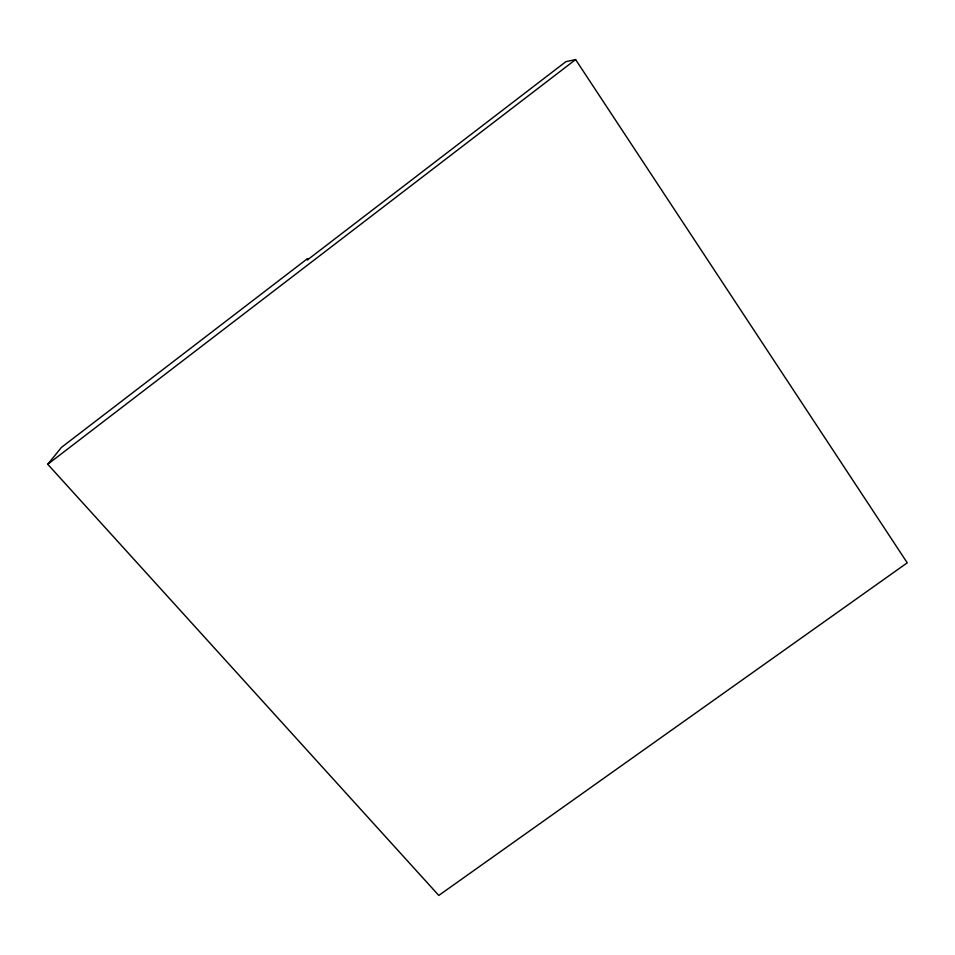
<?xml version="1.0" encoding="UTF-8"?>
<svg xmlns="http://www.w3.org/2000/svg" width="955" height="955" viewBox="0 0 955 955"><rect width="100%" height="100%" fill="white"/><g stroke="black" fill="none" stroke-linecap="round" stroke-linejoin="round"><path stroke-width="1.43" d="M47.75 464.273L61.43 447.406L307.558 258.578L307.295 260.023L565.861 61.681L575.614 59.568L907.25 562.817L438.787 895.432L47.75 464.273L575.614 59.568"/></g></svg>
